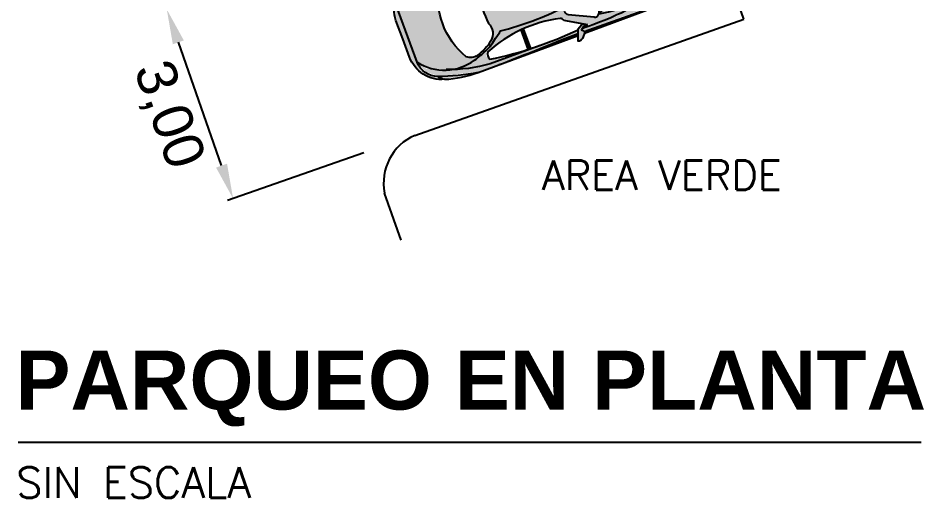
# Model space of a CAD drawing. Header units: millimetres. Extents: x 604786 to 1211550, y 1310999 to 2622648.
# Drawn here: x 605024.34 to 605055.48, y 1311144.08 to 1311160.56 of the extents above; entities that cross this region are included whole.
import ezdxf

# ---------------------------------------------------------------- set-up
doc = ezdxf.new("R2010")
doc.units = ezdxf.units.MM
doc.layers.add('BOULEVARD', color=3, linetype='Continuous')
doc.layers.add('P35', color=3, linetype='Continuous')
doc.styles.add('ARIALTEXT', font='')
doc.styles.add('PUNTOS PI', font='arial.ttf', dxfattribs={"height": 2.75})
doc.styles.add('ROMANS', font='ROMANS', dxfattribs={"height": 0.2})
doc.styles.get('ARIALTEXT').set_extended_font_data('Arial', bold=True)

# ---------------------------------------------------------------- blocks, each defined once
blk = doc.blocks.new('carro1')
at = {"layer": 'P35'}
for color, points in [(146, [(-0.7945185751392181, 1.854346144159013), (-0.8243576790694185, 1.861799404934619), (-0.8579265520940105, 3.087862762229225), (-0.8541966773135066, 3.397173581656066), (-0.8539829799654903, 3.454725303984748), (-0.7532761495194613, 3.860928688990644), (-0.6749486734426249, 4.07334694283843), (-0.5928912168991438, 4.177692769193104), (-0.4772648873310708, 4.233592312758237), (-0.4362361590593302, 4.237318972395389), (-0.5444027390663813, 4.162786247641879), (-0.6413796947319064, 3.987634297672148), (-0.7197071708087428, 3.752856202998831), (-0.7905750030106837, 3.469631884034673), (-0.8092243769132459, 3.342926216854469), (-0.8054945021327278, 3.175227586159057), (-0.8166841264742537, 2.947902752261346), (-0.8204140012547718, 2.713124657588029), (-0.8129542516937498, 2.623685411283279), (-0.8166841264742537, 2.616232150507674), (-0.8204140012547718, 2.530519505341392), (-0.7975879116283799, 1.941118493262625)]), (9, [(-0.8501012342210394, 3.55394722927014), (-0.8290837512794091, 3.714940446561446), (-0.7800431691212104, 3.963429992858554), (-0.7274996202963528, 4.075425284626196), (-0.6469329722549126, 4.180420856033681), (-0.5593603908801263, 4.250417942637799), (-0.4717878095053543, 4.299415868161464), (-0.3316717849918511, 4.327414691103375), (0.2778331065926558, 4.327414691103375), (0.4284579254200374, 4.309915448701691), (0.5335449173836402, 4.274916905399625), (0.6561465313083268, 4.176920995853596), (0.7332103183692205, 4.078925144806266), (0.8137770720968014, 3.833935458689229), (0.8382974160189498, 3.714940446561446), (0.8488061046467017, 3.620444397195488), (0.8488061046467017, 3.595945434433649), (0.8102741054301283, 3.70794072620129), (0.7542276956247242, 3.945930750456871), (0.6946784248387736, 4.099924247388021), (0.6351290483667107, 4.173421194172224), (0.5335449173836402, 4.236418501917488), (0.4389666140477892, 4.260917464679327), (0.3373824830647187, 4.260917464679327), (-0.436758776955454, 4.267917185039483), (-0.5628632518606729, 4.222419119695889), (-0.6434300055882396, 4.155921893271842), (-0.716990931668601, 4.057926042224512), (-0.7520199642185155, 3.931931309736573), (-0.7975576853961677, 3.791937195027021)]), (146, [(0.7945185751392181, 1.854346144159013), (0.8243576790694185, 1.861799404934619), (0.8579265520940105, 3.087862762229225), (0.8541966773135066, 3.397173581656066), (0.8539829799654903, 3.454725303984748), (0.7532761495194613, 3.860928688990644), (0.6749486734426249, 4.07334694283843), (0.5928912168991438, 4.177692769193104), (0.4772648873310708, 4.233592312758237), (0.4362361590593302, 4.237318972395389), (0.5444027390663813, 4.162786247641879), (0.6413796947319064, 3.987634297672148), (0.7197071708087428, 3.752856202998831), (0.7905750030106837, 3.469631884034673), (0.8092243769132459, 3.342926216854469), (0.8054945021327278, 3.175227586159057), (0.8166841264742537, 2.947902752261346), (0.8204140012547718, 2.713124657588029), (0.8129542516937498, 2.623685411283279), (0.8166841264742537, 2.616232150507674), (0.8204140012547718, 2.530519505341392), (0.7975879116283799, 1.941118493262625)]), (146, [(-0.7652445672118358, 1.659647568717004), (-0.7854100470951302, 1.474252776504585), (-0.7774969961413465, 1.279420930783543), (-0.7187638406972647, 0.7853662242511099), (-0.6516924849678194, 0.4710628695096659), (-0.6110295624128588, 0.3205166479912069), (-0.5494172369085701, 0.271157886710677), (-0.6382582553871181, 0.5404892457446824), (-0.6852281628325425, 0.6282145468803879), (-0.6932177181430337, 0.852204111161198), (-0.7012013993398796, 0.9631839212925009), (-0.6946599142314778, 1.247007224291691), (-0.6659389367310542, 1.450158257761204), (-0.6942420027371172, 1.487566441890491), (-0.6858135244046437, 1.533711826688894), (-0.5606947687130113, 1.796117600588866), (-0.4904827383796997, 1.913567935075418), (-0.3944564132590855, 1.924128373745202), (-0.4166980619195719, 2.205501272891951), (-0.4220531824100346, 2.427517465605401), (-0.4130045907221369, 2.716055700877442), (-0.3951749670576898, 2.924329247746037), (-0.4714495960657983, 3.0284970916624), (-0.5443969180010404, 3.123990401128957), (-0.5993042637888308, 3.230880378717806), (-0.6736383786480289, 3.43921609730149), (-0.7033951860236876, 3.650463804285771), (-0.7341589863171833, 3.658844642883722), (-0.7862992211662325, 3.412009811662154), (-0.7887703067126033, 3.077605190807876), (-0.7799525961107001, 2.945455576174684), (-0.735864360159578, 3.209754805441083), (-0.6829585192926793, 3.253804676985485), (-0.6124172572219742, 3.200944842831948), (-0.5683290212708378, 3.068795228198741), (-0.5154231804039391, 2.874975816802863), (-0.471334944452817, 2.645916437973018), (-0.471334944452817, 2.496146898121541), (-0.4889702599704826, 2.223037706245993), (-0.5154231804039391, 2.064458145286682), (-0.5154231804039391, 2.02040827374228), (-0.5506937057531722, 1.958738476979594), (-0.5947819417042943, 1.941118493262625), (-0.6476878882573196, 1.844208787564671), (-0.7182290446418982, 1.712059172931479), (-0.7623172805930203, 1.650389376168793)]), (146, [(0.7712528235099239, 1.659647568717004), (0.7914183033932183, 1.474252776504585), (0.7835052524394346, 1.279420930783543), (0.7247720969953528, 0.7853662242511099), (0.6577007412659075, 0.4710628695096659), (0.6170378187109469, 0.3205166479912069), (0.5554254932066582, 0.271157886710677), (0.6442665116852062, 0.5404892457446824), (0.6912364191306306, 0.6282145468803879), (0.6992259744411218, 0.852204111161198), (0.7072096556379677, 0.9631839212925009), (0.7006681705295659, 1.247007224291691), (0.6719471930291423, 1.450158257761204), (0.7002502590352053, 1.487566441890491), (0.6918217807027318, 1.533711826688894), (0.5667030250110994, 1.796117600588866), (0.4964909946777878, 1.913567935075418), (0.4004646695571736, 1.924128373745202), (0.42270631821766, 2.205501272891951), (0.4280614387081227, 2.427517465605401), (0.419012847020225, 2.716055700877442), (0.4011832233557779, 2.924329247746037), (0.4774578523638864, 3.0284970916624), (0.5504051742991285, 3.123990401128957), (0.6053125200869189, 3.230880378717806), (0.679646634946117, 3.43921609730149), (0.7094034423217757, 3.650463804285771), (0.7401672426152714, 3.658844642883722), (0.7923074774643206, 3.412009811662154), (0.7947785630106914, 3.077605190807876), (0.7859608524087882, 2.945455576174684), (0.7418726164576661, 3.209754805441083), (0.6889667755907674, 3.253804676985485), (0.6184255135200623, 3.200944842831948), (0.5743372775689259, 3.068795228198741), (0.5214314367020272, 2.874975816802863), (0.4773432007509051, 2.645916437973018), (0.4773432007509051, 2.496146898121541), (0.4949785162685707, 2.223037706245993), (0.5214314367020272, 2.064458145286682), (0.5214314367020272, 2.02040827374228), (0.5567019620512603, 1.958738476979594), (0.6007901980023824, 1.941118493262625), (0.6536961445554077, 1.844208787564671), (0.7242373009399863, 1.712059172931479), (0.7683255368911084, 1.650389376168793)]), (8, [(-0.489899135337307, 2.596876334887174), (-0.4931963311154526, 2.616642050893478), (-0.7943366893153119, 2.615543971809434), (-0.7976337794073309, 2.596876334887174)]), (9, [(-0.858973267492015, 1.229566230235509), (-0.858973267492015, 0.6616681115366383), (-0.8345262697417262, 0.5456459448071804), (-0.7734087225229267, 0.3746658295760703), (-0.6847883688888992, 0.2006325502325303), (-0.6511737337714827, 0.1456746602295773), (-0.5808885491855555, 0.0968232154488895), (-0.4494859230669839, 0.05713143850159597), (-0.07666923379657575, 0.008279993720908152), (0.1311302999239707, 0.01438643894316627), (0.3328181106284553, 0.04491854805707263), (0.5222823696147465, 0.07850393828080726), (0.6292379979830436, 0.1334618282837603), (0.69952307688283, 0.2158986632881827), (0.8278698943364482, 0.4937412774153564), (0.852316892086737, 0.5975506121989973), (0.8553727007517047, 1.406652732190185), (0.8462051690707035, 1.406652732190185), (0.8553727007517047, 1.327269119796885), (0.8584286151027847, 0.6616681115366383), (0.8248139799853682, 0.5425927221960443), (0.7086907142499577, 0.2891758304592109), (0.5986792772167071, 0.1731536052310538), (0.4214384642624971, 0.1120893285045419), (0.1525214890092919, 0.07850393828080726), (-0.09194859417973689, 0.0754507156696782), (-0.3853125671832309, 0.1120893285045419), (-0.5533857427703133, 0.1426214961171475), (-0.638950182053275, 0.2067389954547885), (-0.7061794522880938, 0.2830693852369528), (-0.7978557202732297, 0.4906880548042274), (-0.8375820784066796, 0.5792312765322158), (-0.858973267492015, 0.6860938339269786), (-0.8467497157738073, 1.247885507403598)]), (127, [(-0.6659389367310515, 1.450158257761206), (-0.5633253800578117, 1.183710096096515), (-0.4967204786616133, 0.9404477585458597), (-0.4477756623579312, 0.6453018272920197), (-0.4320168736647281, 0.3550883880959148), (-0.441693464392384, 0.127544975711178), (-0.2533706662334563, 0.0955238490706467), (7.105427357601002e-15, 0.08000000000000895), (0.1627571911771968, 0.08639159292717125), (0.3223269462989693, 0.1051823054600192), (0.4416934643927757, 0.1275449757112899), (0.4320168736646988, 0.3550883880959006), (0.4584377813418747, 0.7304901794369947), (0.5186347456074358, 1.030955991814048), (0.5992667337471316, 1.28704362705316), (0.6659389367310364, 1.450158257761197), (0.544703910944051, 1.382519635304895), (0.4234688851570425, 1.314881012848581), (0.2128715790359923, 1.283308514439053), (0.0587000601225629, 1.276517101300927), (-0.05870006012249895, 1.276517101300929), (-0.3372226993527496, 1.29878078686939), (-0.4234688851570434, 1.314881012848595), (-0.544703910944051, 1.382519635304902)]), (30, [(-0.4550530993799136, 0.1304086056726312), (-0.5283940926307942, 0.2403243856785231), (-0.6200703606159159, 0.3136015528495584), (-0.6903554395157023, 0.3532933297968519), (-0.7361936263513265, 0.3807722747983284), (-0.70563490558499, 0.3166547754606874), (-0.6659084417654135, 0.2647501080688706), (-0.6139586375998682, 0.2158986632881827), (-0.555897004732163, 0.1823132730644481), (-0.5100588178965388, 0.1517811054518425), (-0.4795000971302024, 0.1426214961171475)]), (30, [(0.4550530993799136, 0.1304086056726312), (0.5283940926307942, 0.2403243856785231), (0.6200703606159159, 0.3136015528495584), (0.6903554395157023, 0.3532933297968519), (0.7361936263513265, 0.3807722747983284), (0.70563490558499, 0.3166547754606874), (0.6659084417654135, 0.2647501080688706), (0.6139586375998682, 0.2158986632881827), (0.555897004732163, 0.1823132730644481), (0.5100588178965388, 0.1517811054518425), (0.4795000971302024, 0.1426214961171475)])]:
    blk.add_hatch(color=color, dxfattribs=at).paths.add_polyline_path(points)
h = blk.add_hatch(color=127, dxfattribs=at)
h.paths.add_polyline_path([(-0.2761132874077079, 3.036830933501619), (-0.3224557198695139, 3.031695967647224), (-0.3675617180422934, 3.03655740355296), (-0.3963045438091441, 3.044995266665991), (-0.4341736189448273, 3.063576516964364), (-0.4647622257038018, 3.08666663906396), (-0.5174954658135826, 3.150491404163224), (-0.5681675947509337, 3.235077934884115), (-0.5980609201057057, 3.303049447143637), (-0.6254991230776064, 3.400772458725246), (-0.6100739011740766, 3.495917801900367), (-0.5830747139896966, 3.538107727771758), (-0.5361144462025376, 3.564735309272354), (-0.3949515823179315, 3.62841052019856), (-0.2391365243158692, 3.673872882971981), (-0.0967287591674042, 3.695224995372357), (0.03551551293839417, 3.698799027276223), (0.1885660311999739, 3.683578985571341), (0.3232950602956386, 3.652329843556419), (0.4465116427974261, 3.607821014144214), (0.5287667742592923, 3.568639061141822), (0.5830747139897667, 3.538107727771724), (0.6218457814834792, 3.461519468610611), (0.6265714826954971, 3.420440680004216), (0.610158321063178, 3.337945827256933), (0.5681675947509488, 3.235077934884108), (0.5199204801032904, 3.153974491827984), (0.4665788308249699, 3.088335649229236), (0.4198018716793461, 3.055406877173141), (0.367561718042289, 3.036557403552955), (0.3457237641798123, 3.032978646020164), (0.3224557198695317, 3.031695967647224), (0.2818764619608825, 3.035621823805148), (0.2572777546827307, 3.041979952434145), (0.229431151152987, 3.053231126092392), (0.2045385363279344, 3.054990911025323), (0.1201847591565262, 3.059448582010491), (-0.0377519857622941, 3.061565035545335), (-0.1452693284747273, 3.058365534131353), (-0.2294311511530163, 3.053231126092371), (-0.2542959929896389, 3.042969422562338)], flags=16)
h.paths.add_polyline_path([(-0.3933950488409934, 1.91456924204172), (-0.1888487401295436, 1.899382179007322), (0, 1.89484574569811), (0.2323723081792188, 1.901716177689492), (0.3927532522947885, 1.908875456147378), (0.3921947171089695, 1.914448763529551), (0.4202539395656846, 2.298802575137916), (0.4144456963732761, 2.692103834534041), (0.3951749670574287, 2.924329247748879), (0.5443969180010484, 3.123990401128966), (0.5993042637889019, 3.230880378717996), (0.6736383786480289, 3.43921609730149), (0.7033951860236876, 3.650463804285771), (0.6858420475977125, 3.813369443169737), (0.6321377232465775, 3.972808235676521), (0.5819610993582494, 4.063960038848276), (0.5029239859687715, 4.1666214245062), (0.4048872578304028, 4.256632984203158), (-0.4048872578304348, 4.256632984203158), (-0.4914754439297422, 4.178864408789881), (-0.5697571787258635, 4.082356548820293), (-0.6582137358244253, 3.887178842861168), (-0.6858420475977844, 3.813369443169524), (-0.7033951860236876, 3.650463804285771), (-0.6736383786484401, 3.43921609730282), (-0.5993042637888308, 3.230880378717806), (-0.4372783120177113, 2.973509130509338), (-0.3951749670576055, 2.924329247747023), (-0.4113122334585348, 2.7418535630626), (-0.4166825887998087, 2.649853987593294), (-0.4220400870798091, 2.416535394682334), (-0.41331441598075, 2.143957279031149), (-0.4018657354828896, 1.996801938395411)])
h = blk.add_hatch(color=8, dxfattribs=at)
edge = h.paths.add_edge_path()
edge.add_line((-0.7709141391226026, 1.818941845714569), (-0.7340472921372978, 1.759756800969377))
edge.add_arc((-0.7672141372528003, 1.739096902694026), 0.03907519688579433, -47.43471762324913, 31.919115072650925, ccw=False)
edge.add_arc((-0.7462607780204813, 1.736275717124682), 0.02652975418675758, 168.0279375112465, 281.91704540656787, ccw=False)
edge.add_line((-0.7722134798764486, 1.741778909251529), (-0.8013994194838361, 1.777734654243737))
edge.add_line((-0.8013994194838361, 1.777734654243737), (-0.8171149254262744, 1.759756800969363))
edge.add_arc((-0.8474233806833098, 1.786251216149456), 0.0402561361260968, 221.1586294318923, 318.8413705681078, ccw=False)
edge.add_line((-0.8777318359403452, 1.759756800969363), (-0.9271233850669418, 1.809195859030432))
edge.add_arc((-0.8743255333426942, 1.861942974155433), 0.0746315704022484, 163.8715100519844, 224.9724573054829, ccw=False)
edge.add_line((-0.9460196904009521, 1.88267505423466), (-0.7709141391226026, 1.818941845714569))
h = blk.add_hatch(color=8, dxfattribs=at)
edge = h.paths.add_edge_path()
edge.add_line((0.7709141391226026, 1.818941845714569), (0.7340472921372978, 1.759756800969377))
edge.add_arc((0.7672141372528003, 1.739096902694026), 0.03907519688579433, 508.0808849273491, 587.4347176232491)
edge.add_arc((0.7462607780204813, 1.736275717124682), 0.02652975418675758, 258.0829545934321, 371.9720624887534)
edge.add_line((0.7722134798764486, 1.741778909251529), (0.8013994194838361, 1.777734654243737))
edge.add_line((0.8013994194838361, 1.777734654243737), (0.8171149254262744, 1.759756800969363))
edge.add_arc((0.8474233806833098, 1.786251216149456), 0.0402561361260968, 221.1586294318923, 318.8413705681078)
edge.add_line((0.8777318359403452, 1.759756800969363), (0.9271233850669418, 1.809195859030432))
edge.add_arc((0.8743255333426942, 1.861942974155433), 0.0746315704022484, 315.0275426945171, 376.1284899480156)
edge.add_line((0.9460196904009521, 1.88267505423466), (0.7709141391226026, 1.818941845714569))
h = blk.add_hatch(color=146, dxfattribs=at)
h.paths.add_polyline_path([(-0.4528058413623448, 0.179844920448641), (-0.5357570854786182, 0.2845341926667366), (-0.5794156016389245, 0.3761373058575721), (-0.6536351636603506, 0.6945672535192067), (-0.6885619977258237, 0.9999109836548818), (-0.6623668457551837, 1.418668189524656), (-0.6099765418139178, 1.252910136180208), (-0.5270254033837709, 0.9824628106176654), (-0.4790009933329848, 0.720739571573727), (-0.4571717352528246, 0.5724297497651953), (-0.4484400531579915, 0.4241199279566636), (-0.4397082653770319, 0.319430655738568), (-0.4397082653770319, 0.2060172385031684)])
h.paths.add_polyline_path([(-0.6536351636603506, 0.3674132193389603), (-0.7496838780758104, 0.4110337689294035), (-0.8151716523162627, 0.5811538362838071), (-0.8370010160825494, 0.6640328629560308), (-0.8282692283015898, 1.065341837289889), (-0.8282692283015898, 1.719649847151675), (-0.8064399702214295, 1.750184237714851), (-0.7933423942361166, 1.636770820479459), (-0.7933423942361166, 1.200565500071161), (-0.7540497719662902, 0.956290492563145), (-0.7147570440103372, 0.7294636580923388), (-0.6972936798206568, 0.589877981301111), (-0.6623668457551837, 0.4372060869839238), (-0.6274400116897105, 0.3586891328203556)])
h = blk.add_hatch(color=146, dxfattribs=at)
h.paths.add_polyline_path([(0.4528058413623448, 0.179844920448641), (0.5357570854786182, 0.2845341926667366), (0.5794156016389245, 0.3761373058575721), (0.6536351636603506, 0.6945672535192067), (0.6885619977258237, 0.9999109836548818), (0.6623668457551837, 1.418668189524656), (0.6099765418139178, 1.252910136180208), (0.5270254033837709, 0.9824628106176654), (0.4790009933329848, 0.720739571573727), (0.4571717352528246, 0.5724297497651953), (0.4484400531579915, 0.4241199279566636), (0.4397082653770319, 0.319430655738568), (0.4397082653770319, 0.2060172385031684)])
h.paths.add_polyline_path([(0.6536351636603506, 0.3674132193389603), (0.7496838780758104, 0.4110337689294035), (0.8151716523162627, 0.5811538362838071), (0.8370010160825494, 0.6640328629560308), (0.8282692283015898, 1.065341837289889), (0.8282692283015898, 1.719649847151675), (0.8064399702214295, 1.750184237714851), (0.7933423942361166, 1.636770820479459), (0.7933423942361166, 1.200565500071161), (0.7540497719662902, 0.956290492563145), (0.7147570440103372, 0.7294636580923388), (0.6972936798206568, 0.589877981301111), (0.6623668457551837, 0.4372060869839238), (0.6274400116897105, 0.3586891328203556)])
at = {"layer": 'P35', "color": 7}
for p, q in [((-0.8013511536442977, 2.586898160006619), (-0.4854401813056413, 2.586898160006619)), ((-0.8009193836003377, 2.596898160006624), (-0.4861017442761479, 2.59689816000661)), ((-0.8000032447926841, 2.616898160006635), (-0.4875755015950958, 2.616898160006606)), ((-0.7995188675953031, 2.626898160006625), (-0.4883878069713248, 2.626898160006611)), ((0.8013511536443261, 2.586898160006619), (0.4854401813056413, 2.586898160006619)), ((0.8009193836003377, 2.596898160006624), (0.4861017442761622, 2.59689816000661)), ((0.8000032447926984, 2.616898160006635), (0.48757550159511, 2.61689816000662)), ((0.7995188675953173, 2.626898160006611), (0.488387806971339, 2.626898160006625)), ((-0.60650001524332, 0.1933966948300778), (-0.6057856914719153, 0.1919269504446319))]:
    blk.add_line(p, q, dxfattribs=at)
for points in [[(-0.8649999999999878, 3.454476951371909, -0.04535970159164666), (-0.7121990716499269, 4.040667899623777, -0.316237775695794), (-0.4048872578304028, 4.256632984203158), (7.105427357601002e-15, 4.256632984203144), (0.4048872578304028, 4.256632984203158, -0.316237775695794), (0.7121990716499127, 4.040667899623777, -0.04535970159164666), (0.865000000000002, 3.454476951371909, -0.9957845868651114)], [(-0.7870863265538404, 3.960452299416126, -0.3395915525315539), (-0.2927022086689206, 4.339999999999996), (7.105427357601002e-15, 4.339999999999996), (0.2927022086689348, 4.339999999999996, -0.3395915525315539), (0.7870863265538546, 3.96045229941614, -1.295902721729885)], [(-0.4048872578304028, 4.256632984203158, 0.3079839721525556), (-0.6736383786480289, 3.43921609730149, 0.02145835354498532), (-0.5993042637888308, 3.230880378717806, 0.0891376773741252), (-0.4714495960657885, 3.028497091662381, 0.07614692417596751), (-0.3951749670575069, 2.924329247747941, 0.05529740030692576), (-0.3927532522947885, 1.908875456147392, 0.05532337009672506)], [(0.4048872578304028, 4.256632984203158, -0.3079839721525556), (0.6736383786480289, 3.43921609730149, -0.02145835354498532), (0.5993042637888308, 3.230880378717821, -0.0891376773741252), (0.4714495960658027, 3.028497091662381, -0.07614692417596751), (0.3951749670575069, 2.924329247747941, -0.05529740030692576), (0.3927532522947885, 1.908875456147378, -0.05532337009672506)], [(-0.7121990716499269, 4.040667899623777, 0.1341066120476775), (-0.7870863265538404, 3.960452299416126, 0.07654246114868468), (-0.8649999999999878, 3.454476951371909), (-0.865000000000002, 1.853186298539264, 0.08531707191457577)], [(0.865000000000002, 1.853186298539264), (0.865000000000002, 3.454476951371909, 0.07654246114868468), (0.7870863265538546, 3.96045229941614, 0.1341066120476775), (0.7121990716499127, 4.040667899623777)], [(-0.8056493942721445, 2.441568790348519), (-0.8056493942721303, 3.236832841000826, -0.0767928509680207), (-0.6582137358244253, 3.887178842861168, -3.166946996169155)], [(0.8056493942721445, 2.441568790348519), (0.8056493942721588, 3.236832841000826, 0.0767928509680207), (0.6582137358244395, 3.887178842861154, 3.166946996169155)], [(-0.7652445672113615, 1.659647568717823), (-0.6080018197561614, 1.931192750088634, -0.1221445616535031), (-0.5486851800987083, 1.992613834918522, 0.2058146237745896), (-0.5302765790955917, 2.019229626042893, 0.1518737308752072), (-0.6257759471964661, 3.206820493323811, 0.2908364192966315), (-0.738907527058565, 3.221683442208807, 0.06137616267921719), (-0.7826028445827191, 1.823196186579146)], [(0.7652445672113615, 1.659647568717808), (0.6080018197561614, 1.931192750088634, 0.1221445616535031), (0.5486851800987367, 1.992613834918522, -0.2058146237745896), (0.5302765790955775, 2.019229626042879, -0.1518737308752072), (0.6257759471964661, 3.206820493323796, -0.2908364192966315), (0.7389075270585792, 3.221683442208807, -0.06137616267921727), (0.7826028445827049, 1.823196186579146)], [(-0.865000000000002, 3.115103286574715, 0.005984781758618232), (-0.8349999999999724, 2.057970774873489), (-0.8373078693588312, 1.843107187262468, 0.08252246621625027)], [(0.8373078693588312, 1.843107187262454), (0.8350000000000009, 2.057970774873517, 0.005984781758618121), (0.865000000000002, 3.115103286574715)], [(-0.865000000000002, 1.750034935981567), (-0.8649999999999878, 0.6592718283982251, 0.08531707191457577), (-0.7809218339410151, 0.3692615527805216), (-0.6699608007923885, 0.1409556192457373, 0.1506659063118589), (-0.4542032522353807, 0.04839914742510842, 0.1065583462621995), (0.4542032522353807, 0.04839914742512264, 0.1506659063118589), (0.6699608007923885, 0.1409556192457373), (0.7809218339410293, 0.3692615527805074, 0.08531707191457577), (0.865000000000002, 0.6592718283982109), (0.865000000000002, 1.750034935981581, 0.07654246114868468)], [(-0.8383398077643491, 1.747033296790725), (-0.8500000000000014, 0.6614645983748417, 0.08252246621625027), (-0.7461150381537536, 0.386178318636432), (-0.7440206745386959, 0.3818690974014842, 0.2877196319976177), (-0.4416934643927917, 0.1275449757112668, 0.1076424705007123), (0.4416934643928059, 0.1275449757112668, 0.2877196319975943), (0.7440206745386959, 0.3818690974014274), (0.7461150381537536, 0.386178318636432, 0.08252246621626765), (0.8500000000000014, 0.6614645983748986), (0.8383398077643491, 1.747033296790725, 0.005984781758618121)], [(-0.7749069395136061, 1.745097128543556, 0.003758125682651619), (-0.7652445672113615, 1.659647568717823)], [(0.7749069395136345, 1.745097128543541, -0.003758125682651615), (0.7652445672113615, 1.659647568717808)]]:
    blk.add_lwpolyline(points, format="xyb", dxfattribs=at)
for points in [[(0.5830747139897667, 3.538107727771724, -0.2442336024637072), (0.620946917182998, 3.375681544830378, -0.1095202620826767), (0.4862065525059833, 3.10923112499038, -0.3479595144475437), (0.229431151152987, 3.053231126092392, 0.03733368339391516), (-0.2294311511530012, 3.053231126092378, -0.3479595144475437), (-0.4862065525059691, 3.109231124990394, -0.1095202620826767), (-0.6209469171829838, 3.375681544830378, -0.2442336024637072), (-0.5830747139897525, 3.538107727771724, -0.276546342659803)], [(-0.4499999999999957, 1.920673649305179, 0.3284747276233225), (-0.5188669387727671, 1.883841171890019), (-0.6858135244046437, 1.533711826688894, 0.4396167011168992), (-0.6659389367310595, 1.45015825776121), (-0.4234688851570425, 1.314881012848595, 0.06084032351259523), (7.105427357601002e-15, 1.277499999999996, 0.06084032351259523), (0.4234688851570425, 1.314881012848581), (0.6659389367310595, 1.45015825776121, 0.4396167011168992), (0.6858135244046437, 1.533711826688879), (0.5188669387727671, 1.883841171890019, 0.3284747276233225), (0.4499999999999957, 1.920673649305179, -0.05739534134904598)], [(-0.7709141391226026, 1.818941845714569), (-0.7340472921372978, 1.759756800969377, -0.3607805592888344), (-0.7407825089697795, 1.710317742908309, -0.542329364256012), (-0.7722134798764486, 1.741778909251529), (-0.8013994194838361, 1.777734654243737), (-0.8171149254262744, 1.759756800969363, -0.4540555046205955), (-0.8777318359403452, 1.759756800969363), (-0.9271233850669418, 1.809195859030432, -0.2731045530401534), (-0.9460196904009521, 1.88267505423466)], [(0.7709141391226026, 1.818941845714569), (0.734047292137312, 1.759756800969363, 0.3607805592888344), (0.7407825089697795, 1.710317742908309, 0.542329364256012), (0.7722134798764486, 1.741778909251543), (0.8013994194838361, 1.777734654243751), (0.8171149254262886, 1.759756800969377, 0.4540555046205955), (0.8777318359403452, 1.759756800969377), (0.9271233850669702, 1.809195859030446, 0.2731045530401534), (0.9460196904009379, 1.882675054234646)]]:
    blk.add_lwpolyline(points, format="xyb", close=True, dxfattribs=at)
for centre, radius, start, end in [((3.670144504567624, 1.557637491633237), 4.456334746578153, 177.4786045868785, 196.1175836442888), ((-3.670144504567652, 1.557637491633237), 4.456334746578153, 343.8824163557113, 2.521395413121414), ((1.380835511759933, 1.057184714903762), 2.084157827128645, 169.1316677291496, 202.1568637686807), ((-3.112177809750456, 0.3550883880959148), 2.680160936085728, 355.1297737922395, 24.11589131878905), ((3.112177809750428, 0.3550883880959006), 2.680160936085728, 155.8841086812109, 184.8702262077605), ((-1.380835511759948, 1.057184714903777), 2.084157827128645, 337.8431362313193, 10.86833227085041), ((-0.9013976101314043, -0.1050700788979739), 0.5152064297348455, 26.83988237555107, 72.45836555519773), ((0.9013976101313759, -0.1050700788979739), 0.5152064297348455, 107.5416344448023, 153.1601176244489)]:
    blk.add_arc(centre, radius, start, end, dxfattribs=at)
blk = doc.blocks.new('A$C1C292501')
at = {"color": 1}
blk.add_line((2.302163989865221, 4.789089842699468), (79.93518827657681, 4.789089842699468), dxfattribs=at)
at = {"color": 1, "style": 'ROMANS'}
blk.add_text('SIN ESCALA', height=2.631234375, dxfattribs=at).set_placement((2.141669193399139, -3.91155481338501e-08))
at = {"color": 3, "insert": (2.080481737619266, 12.65266149211675), "char_height": 5.0675625, "attachment_point": 1, "style": 'ARIALTEXT'}
blk.add_mtext('PARQUEO EN PLANTA', dxfattribs=at)

msp = doc.modelspace()

# ---------------------------------------------------------------- linework, layer by layer
for p, q in [((605049.2926120836, 1311160.526973921), (605040.1747087556, 1311186.515660255)), ((605037.9755249541, 1311156.530646327), (605049.2926120836, 1311160.526973921)), ((605037.5087007676, 1311152.925451552), (605036.9388318097, 1311154.549744447))]:
    msp.add_line(p, q)
at = {"color": 1}
for p, q in [((605031.3349054613, 1311155.491571757), (605029.8490663106, 1311159.728549167)), ((605036.231837145, 1311155.937197655), (605031.5432842786, 1311154.292998326))]:
    msp.add_line(p, q, dxfattribs=at)
msp.add_arc((605038.6944154488, 1311154.892694772), 1.788767407800912, 113.6964813795189, 191.0534342526813)
for points in [[(605030.0377977097, 1311159.794734203), (605029.6603349114, 1311159.662364131), (605029.4519560952, 1311160.860937562)], [(605031.5236368615, 1311155.557756793), (605031.1461740631, 1311155.425386721), (605031.7320156778, 1311154.359183362)]]:
    msp.add_solid(points, dxfattribs=at)

# ---------------------------------------------------------------- block references
at = {"xscale": 0.4, "yscale": 0.4, "zscale": 0.4}
msp.add_blockref('A$C1C292501', (605023.4197080621, 1311144.076690201), dxfattribs=at)
at = {"layer": 'BOULEVARD', "xscale": 2.292075358245614, "yscale": 2.292075358245614, "zscale": 2.292075358245614, "rotation": 110.2353782200632}
msp.add_blockref('carro1', (605046.895899857, 1311163.291065953), dxfattribs=at)

# ---------------------------------------------------------------- texts
at = {"style": 'ROMANS'}
msp.add_text('AREA VERDE', height=1.0125, dxfattribs=at).set_placement((605042.3516221537, 1311154.656408645))
at = {"insert": (605029.4581362479, 1311157.221936716), "char_height": 1.375, "attachment_point": 5, "rotation": 289.324939733615, "style": 'PUNTOS PI'}
msp.add_mtext('\\A1;3,00', dxfattribs=at)

doc.saveas('drawing.dxf')
